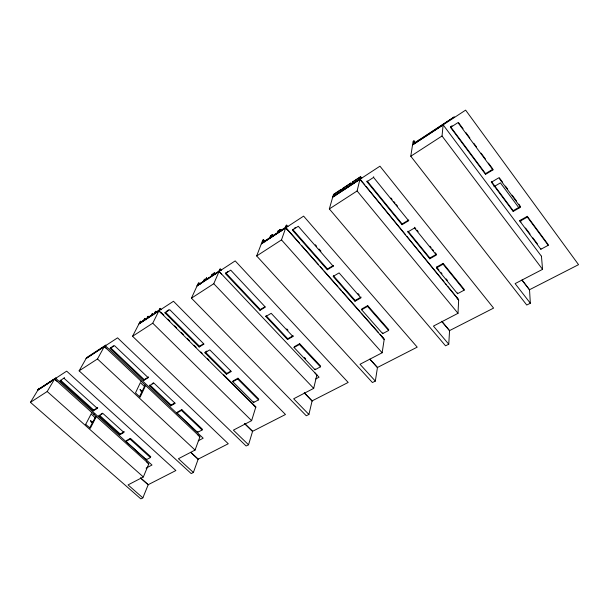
<?xml version="1.0" encoding="UTF-8"?>
<svg xmlns="http://www.w3.org/2000/svg" width="609" height="609" viewBox="0 0 609 609"><rect width="100%" height="100%" fill="white"/><g stroke="black" fill="none" stroke-linecap="round" stroke-linejoin="round"><path stroke-width="0.91" d="M485.548 173.626L492.94 169.165L492.947 169.896L485.54 174.357L485.548 173.626L450.599 126.748L452.084 125.781M464.142 290.181L464.18 289.374L443.162 263.4L436.562 267.092L436.493 267.891L457.542 293.705L464.142 290.181L443.101 264.199L443.162 263.4M448.757 344.207L433.433 326.097L458.006 313.315L458.653 299.955L359.957 179.267L357.102 190.967L329.34 208.933L445.544 345.821L448.757 344.207L449.564 330.603L441.761 321.293M457.542 293.705L457.58 292.891M91.609 421.9C92.85 421.245 91.205 423.126 92.058 421.717L91.403 422.479M456.484 297.299L458.646 300.092M485.54 174.357L450.546 127.433L450.599 126.748M530.34 303.229L529.518 289.724L578.55 264.664L465.634 110.13L412.552 144.858L410.786 156.231L526.762 305.033L530.34 303.229L515.115 283.619L542.558 269.345L442.035 136.005L443.131 124.845L541.462 256.298M429.787 258.787L429.863 257.995L408 231.161L407.893 231.922L429.787 258.787L436.387 255.034L414.501 227.994L414.6 227.233L415.78 228.687M408.624 220.732L408.73 219.978L402.138 223.96L402.016 224.713L408.624 220.732L373.561 177.409L373.713 176.694M418.779 140.572L418.84 140.116M388.618 330.474L388.74 329.652L367.707 305.619L361.769 308.938L361.617 309.745L382.673 333.648L388.618 330.474L367.554 306.418L367.707 305.619M413.968 140.831L413.541 143.587L454.291 116.905L412.59 144.622L413.092 141.402L413.968 140.831L415.696 143.077M375.334 381.089L360.01 364.281L382.147 352.771L384.203 339.335L285.735 227.827L281.495 239.893L256.678 255.955L372.434 382.543L375.334 381.089L377.466 367.471L369.952 359.15M382.026 336.868L384.18 339.472M382.673 333.648L382.802 332.826M355.001 301.249L360.939 297.877L339.076 272.901L333.146 276.425L355.001 301.249L355.161 300.45L361.091 297.085M402.016 224.713L366.961 181.695L367.12 180.972L402.138 223.96M320.418 366.862L320.608 366.039L299.658 343.689L294.292 346.696L294.063 347.503L315.028 369.739L320.418 366.862L299.438 344.496L299.658 343.689M200.194 284.251L198.877 282.888L198.245 283.307L191.447 298.166L306.281 415.772L308.908 414.455L312.113 400.882L348.181 382.444L235.188 260.896L197.095 285.819M362.446 182.304L359.927 179.389L332.689 197.202M308.908 414.455L293.652 398.788L313.696 388.367L316.886 374.931M315.028 369.739L315.226 368.917M314.724 372.639L316.855 375.068M360.597 176.656L352.504 181.962L351.895 184.344L360.018 179.031L360.597 176.656L361.799 178.125M333.214 266.202L333.405 265.425L327.49 268.995L327.284 269.772L292.373 230.118L298.281 226.282L333.214 266.202L327.284 269.772M352.847 181.931L352.36 183.834L359.668 179.054L360.132 177.158L352.847 181.931L354.05 183.393M350.898 183.012L350.282 185.395L342.273 190.632L342.928 188.242L350.898 183.012L352.109 184.481M343.255 188.219L342.738 190.137L349.939 185.418L350.441 183.515L343.255 188.219L344.466 189.673M341.344 189.277L340.69 191.675L332.796 196.844L333.481 194.438L341.344 189.277L342.555 190.739M333.801 194.423L333.252 196.342L340.355 191.698L340.88 189.78L333.801 194.423L335.019 195.87M287.555 339.548L292.921 336.503L293.15 335.696L287.791 338.749L287.555 339.548L265.836 316.497L266.095 315.713L287.791 338.749M329.34 208.933L332.72 197.08L379.947 166.188L493.594 308.101L449.564 330.603M141.174 390.552L141.41 391.145L141.752 390.818L141.212 390.491L141.745 391.092L141.334 391.336M140.603 390.011L140.024 389.471M248.525 444.783L252.598 431.309L285.476 414.501L173.489 301.265L138.997 323.828L132.556 336.267L246.127 445.986L248.525 444.783L233.392 430.129L251.624 420.652L255.742 407.269L158.926 310.788L152.745 323.204L132.556 336.267M258.513 399.885L258.764 399.07L237.974 378.197L233.095 380.929L232.813 381.736L253.61 402.503L258.513 399.885L237.7 379.004L237.974 378.197M253.61 402.503L253.869 401.681M253.588 405.13L255.696 407.406M91.304 421.9L91.281 422.311M91.076 421.222L90.513 420.72M288.202 230.621L285.69 227.949L261.276 243.92M227.994 271.355L225.399 273.593L260.02 310.324L260.287 309.547L264.869 306.784M265.349 241.75L263.446 239.634L262.745 240.091L261.421 243.547L285.819 227.583L286.679 225.132L287.935 226.548M282.173 229.966L282.348 229.471M198.245 440.794L203.178 438.198L105.426 345.79L105.844 345.029L86.638 357.605L79.132 370.843L191.203 473.581L193.396 472.477L198.184 459.133L228.268 443.748L117.575 337.843L86.204 358.366M278.549 232.341L279.432 229.882L280.155 229.41L281.411 230.826M280.155 229.41L279.447 231.374L285.263 227.568L285.956 225.604L286.679 225.132M206.847 351.02L204.913 352.771L226.419 374.261L226.708 373.462L230.773 371.147M277.826 232.813L278.716 230.354L277.993 230.826L277.285 232.79L271.538 236.551L272.269 234.579L273.532 235.995M274.225 235.165L274.408 234.678M202.081 429.992L202.378 429.178L181.809 409.621L177.348 412.118L177.021 412.925L197.605 432.382L202.081 429.992L181.482 410.428L181.809 409.621M193.396 472.477L178.422 458.722L195.07 450.059L199.942 436.782L104.345 346.498L97.478 358.967L79.132 370.843M197.605 432.382L197.91 431.568M269.932 237.982L270.845 235.516L269.399 237.952L262.319 242.588L263.446 239.634M270.64 237.51L271.553 235.051L272.269 234.579M197.818 434.773L199.889 436.919M266.369 240.311L266.559 239.809M256.678 255.955L261.33 243.79L303.617 216.126L417.211 347.145L377.466 367.471M142.856 497.858L148.231 484.673L175.872 470.536L66.67 371.147L38.009 389.897L30.45 402.343L140.839 498.87L142.856 497.858L128.065 484.901L143.343 476.961L148.824 463.814L54.589 379.049L47.19 391.511L30.45 402.343M199.478 346.232L165.313 312.082L164.94 312.843L199.151 347.023L199.478 346.232L203.52 343.796M150.423 457.557L150.766 456.742L130.44 438.358L126.36 440.642L125.994 441.441L146.32 459.742L150.423 457.557L130.082 439.158L125.994 441.441M171.091 405.069L149.867 384.972L149.502 385.763L170.756 405.868L171.091 405.069L174.791 402.968M146.32 459.742L146.655 458.935M146.723 461.926L148.771 463.951M221.539 274.012L219.042 271.553L197.034 285.941M191.447 298.166L213.767 283.718L220.176 268.927L221.478 270.305M215.807 273.578L216.028 273.076M215.601 274.157L214.292 272.779L213.416 274.781L218.654 271.355L220.176 268.927M211.239 276.562L212.343 274.058L213.652 275.435M212.541 275.71L214.292 272.779M207.996 278.686L208.217 278.184M204.769 280.795L206.535 277.864L207.844 279.234M206.535 277.864L205.636 279.874L210.813 276.486L212.343 274.058M203.482 281.64L204.616 279.128L203.071 281.556L197.963 284.898L198.877 282.888M200.277 283.733L200.506 283.231M130.082 439.158L130.44 438.358M145.604 385.467L140.131 397.22L135.495 392.889L140.367 382.612L144.5 386.509M141.585 390.552L140.923 391.336M145.178 385.063L139.377 396.84M140.192 390.011L140.435 389.478M120.224 433.981L99.29 415.102L98.894 415.894L119.851 434.773L120.224 433.981L124.297 431.667M113.411 345.798L110.084 348.455L143.815 380.381L144.188 379.597L148.604 376.933M140.862 381.561L141.052 381.165M161.347 313.193L158.865 310.917L138.936 323.958M160.129 308.382L159.116 310.407L154.366 313.513L155.386 311.488L155.828 311.199L155.006 312.843L158.858 310.316L160.129 308.382L161.469 309.722M152.448 313.422L151.42 315.447L146.731 318.515L147.766 316.482L148.208 316.2L147.363 317.845L151.169 315.355L152.448 313.422L153.795 314.754M95.902 416.213L89.645 427.921M96.321 416.586L90.345 428.287L85.511 424.245M144.866 318.393L143.823 320.418L139.195 323.448L140.245 321.415L140.679 321.133L139.826 322.778L143.587 320.319L144.866 318.393L146.221 319.725M90.657 421.245L90.931 420.712M93.291 410.847L97.333 408.411L97.737 407.627L93.702 410.063L93.291 410.847L60.085 380.914L60.527 380.145L93.702 410.063M85.785 424.229L91.099 413.998L95.164 417.652L94.791 417.881M91.845 412.559L91.266 413.176M106.72 348.744L104.268 346.628L86.128 358.495M60.085 380.914L64.524 377.557M56.926 381.158L54.513 379.179L37.933 390.026M55.655 378.273L55.883 377.892L38.321 389.387L39.014 388.245L37.728 390.011L55.655 378.273L94.875 413.595L93.299 414.539M412.537 144.972L443.124 124.959M166.683 311.184L168.746 309.844M294.094 228.413L295.571 227.454M110.084 348.455L114.462 345.615L148.238 377.717L143.815 380.381M164.94 312.843L169.751 309.715L204.007 344.1L199.151 347.023M225.399 273.593L230.72 270.137L265.364 307.103L260.02 310.324M366.961 181.695L373.561 177.409M450.546 127.433L457.968 122.615L492.947 169.896M410.786 156.231L442.035 136.005M93.58 414.79L95.156 413.846L151.999 465.025L146.114 468.123M100.911 414.143L102.533 413.176M152.075 383.655L153.552 382.779M98.894 415.894L102.944 413.481L123.924 432.459L119.851 434.773M149.502 385.763L153.925 383.13L175.202 403.348L170.756 405.868M204.913 352.771L209.762 349.878L231.298 371.49L226.419 374.261M265.836 316.497L271.188 313.315L292.921 336.503M407.893 231.922L414.501 227.994M491.394 182.213L498.794 177.805L520.566 207.235L513.181 211.43L491.394 182.213L491.394 181.474L513.151 210.661L513.181 211.43M91.259 421.961L92.203 422.235L91.822 422.463M493.945 186.697L500.408 182.867L518.959 207.897M429.863 257.995L436.455 254.25L435.275 252.788M513.151 210.661L520.528 206.474M519.919 220.458L527.295 216.332L548.153 244.521L548.229 245.32L540.861 249.256L519.957 221.234L519.919 220.458L521.045 221.973M177.021 412.925L181.482 410.428M232.813 381.736L237.7 379.004M294.063 347.503L299.438 344.496M361.617 309.745L367.554 306.418M436.493 267.891L443.101 264.199M519.957 221.234L527.348 217.108L527.295 216.332M315.713 378.965L319.047 377.215L219.095 271.424M140.633 477.928L148.231 484.673M140.572 478.065L148.177 484.802M47.19 391.511L143.343 476.961M64.082 378.318L97.333 408.411M190.838 452.304L198.184 459.133M190.784 452.441L198.131 459.27M97.478 358.967L195.07 450.059M110.495 347.686L144.188 379.597M244.506 423.384L252.598 431.309M244.46 423.521L252.56 431.446M152.745 323.204L251.624 420.652M161.134 312.417L163.829 315.104M167.863 319.124L169.881 321.141M174.593 325.83L176.61 327.848M181.315 332.537L183.339 334.554M187.374 338.574L189.391 340.583M194.096 345.28L196.121 347.29M200.825 351.987L202.173 353.327M207.555 358.693L208.902 360.033M223.701 374.794L255.986 406.979M205.225 351.979L226.708 373.462M304.31 392.79L312.113 400.882M304.272 392.927L312.074 401.026M213.767 283.718L313.696 388.367M225.718 272.832L260.287 309.547M304.439 357.468L305.71 358.815M286.763 328.883L288.042 330.245M369.929 359.295L377.443 367.608M281.495 239.893L382.147 352.771M285.819 227.583L299.651 243.242M301.539 245.381L318.507 264.603M320.395 266.742L322.915 269.589M324.171 271.013L338.003 286.679M339.259 288.103L341.139 290.242M342.403 291.665L360.003 311.602M361.259 313.026L378.235 332.255M380.123 334.387L383.891 338.657M292.624 229.372L327.49 268.995M333.336 275.649L355.161 300.45M315.34 244.772L316.589 246.196M319.078 249.043L320.951 251.182M357.978 293.515L359.219 294.946M441.746 321.43L449.556 330.748M357.102 190.967L458.006 313.315M360.018 179.031L361.815 181.231M363.017 182.7L364.814 184.9M366.017 186.369L405.624 234.808M406.82 236.269L441.023 278.107M442.225 279.577L444.03 281.777M445.225 283.246L446.427 284.715M447.63 286.177L458.425 299.392M436.562 267.092L438.96 270.046M440.764 272.253L441.967 273.73M446.169 278.892L447.371 280.361M390.925 197.971L392.112 199.432M393.894 201.64L395.081 203.102M396.269 204.571L397.456 206.04M416.959 230.149L418.139 231.61M429.962 246.219L431.142 247.68M432.321 249.142L433.501 250.603M522.058 280.049L529.518 289.724M522.065 280.186L529.525 289.869M525.559 228.025L530.074 234.077M532.898 237.86L537.412 243.912M527.348 217.108L548.229 245.32M458.577 122.691L463.084 128.788M465.9 132.595L469.844 137.931M473.787 143.267L476.603 147.073M481.11 153.171L485.617 159.261M488.433 163.075L492.376 168.404M499.342 177.82L502.684 182.342M505.478 186.118L507.708 189.133M512.161 195.162L516.622 201.191M518.853 204.213L519.972 205.72M540.792 248.457L540.861 249.256M541.454 256.168L542.558 269.345"/></g></svg>
